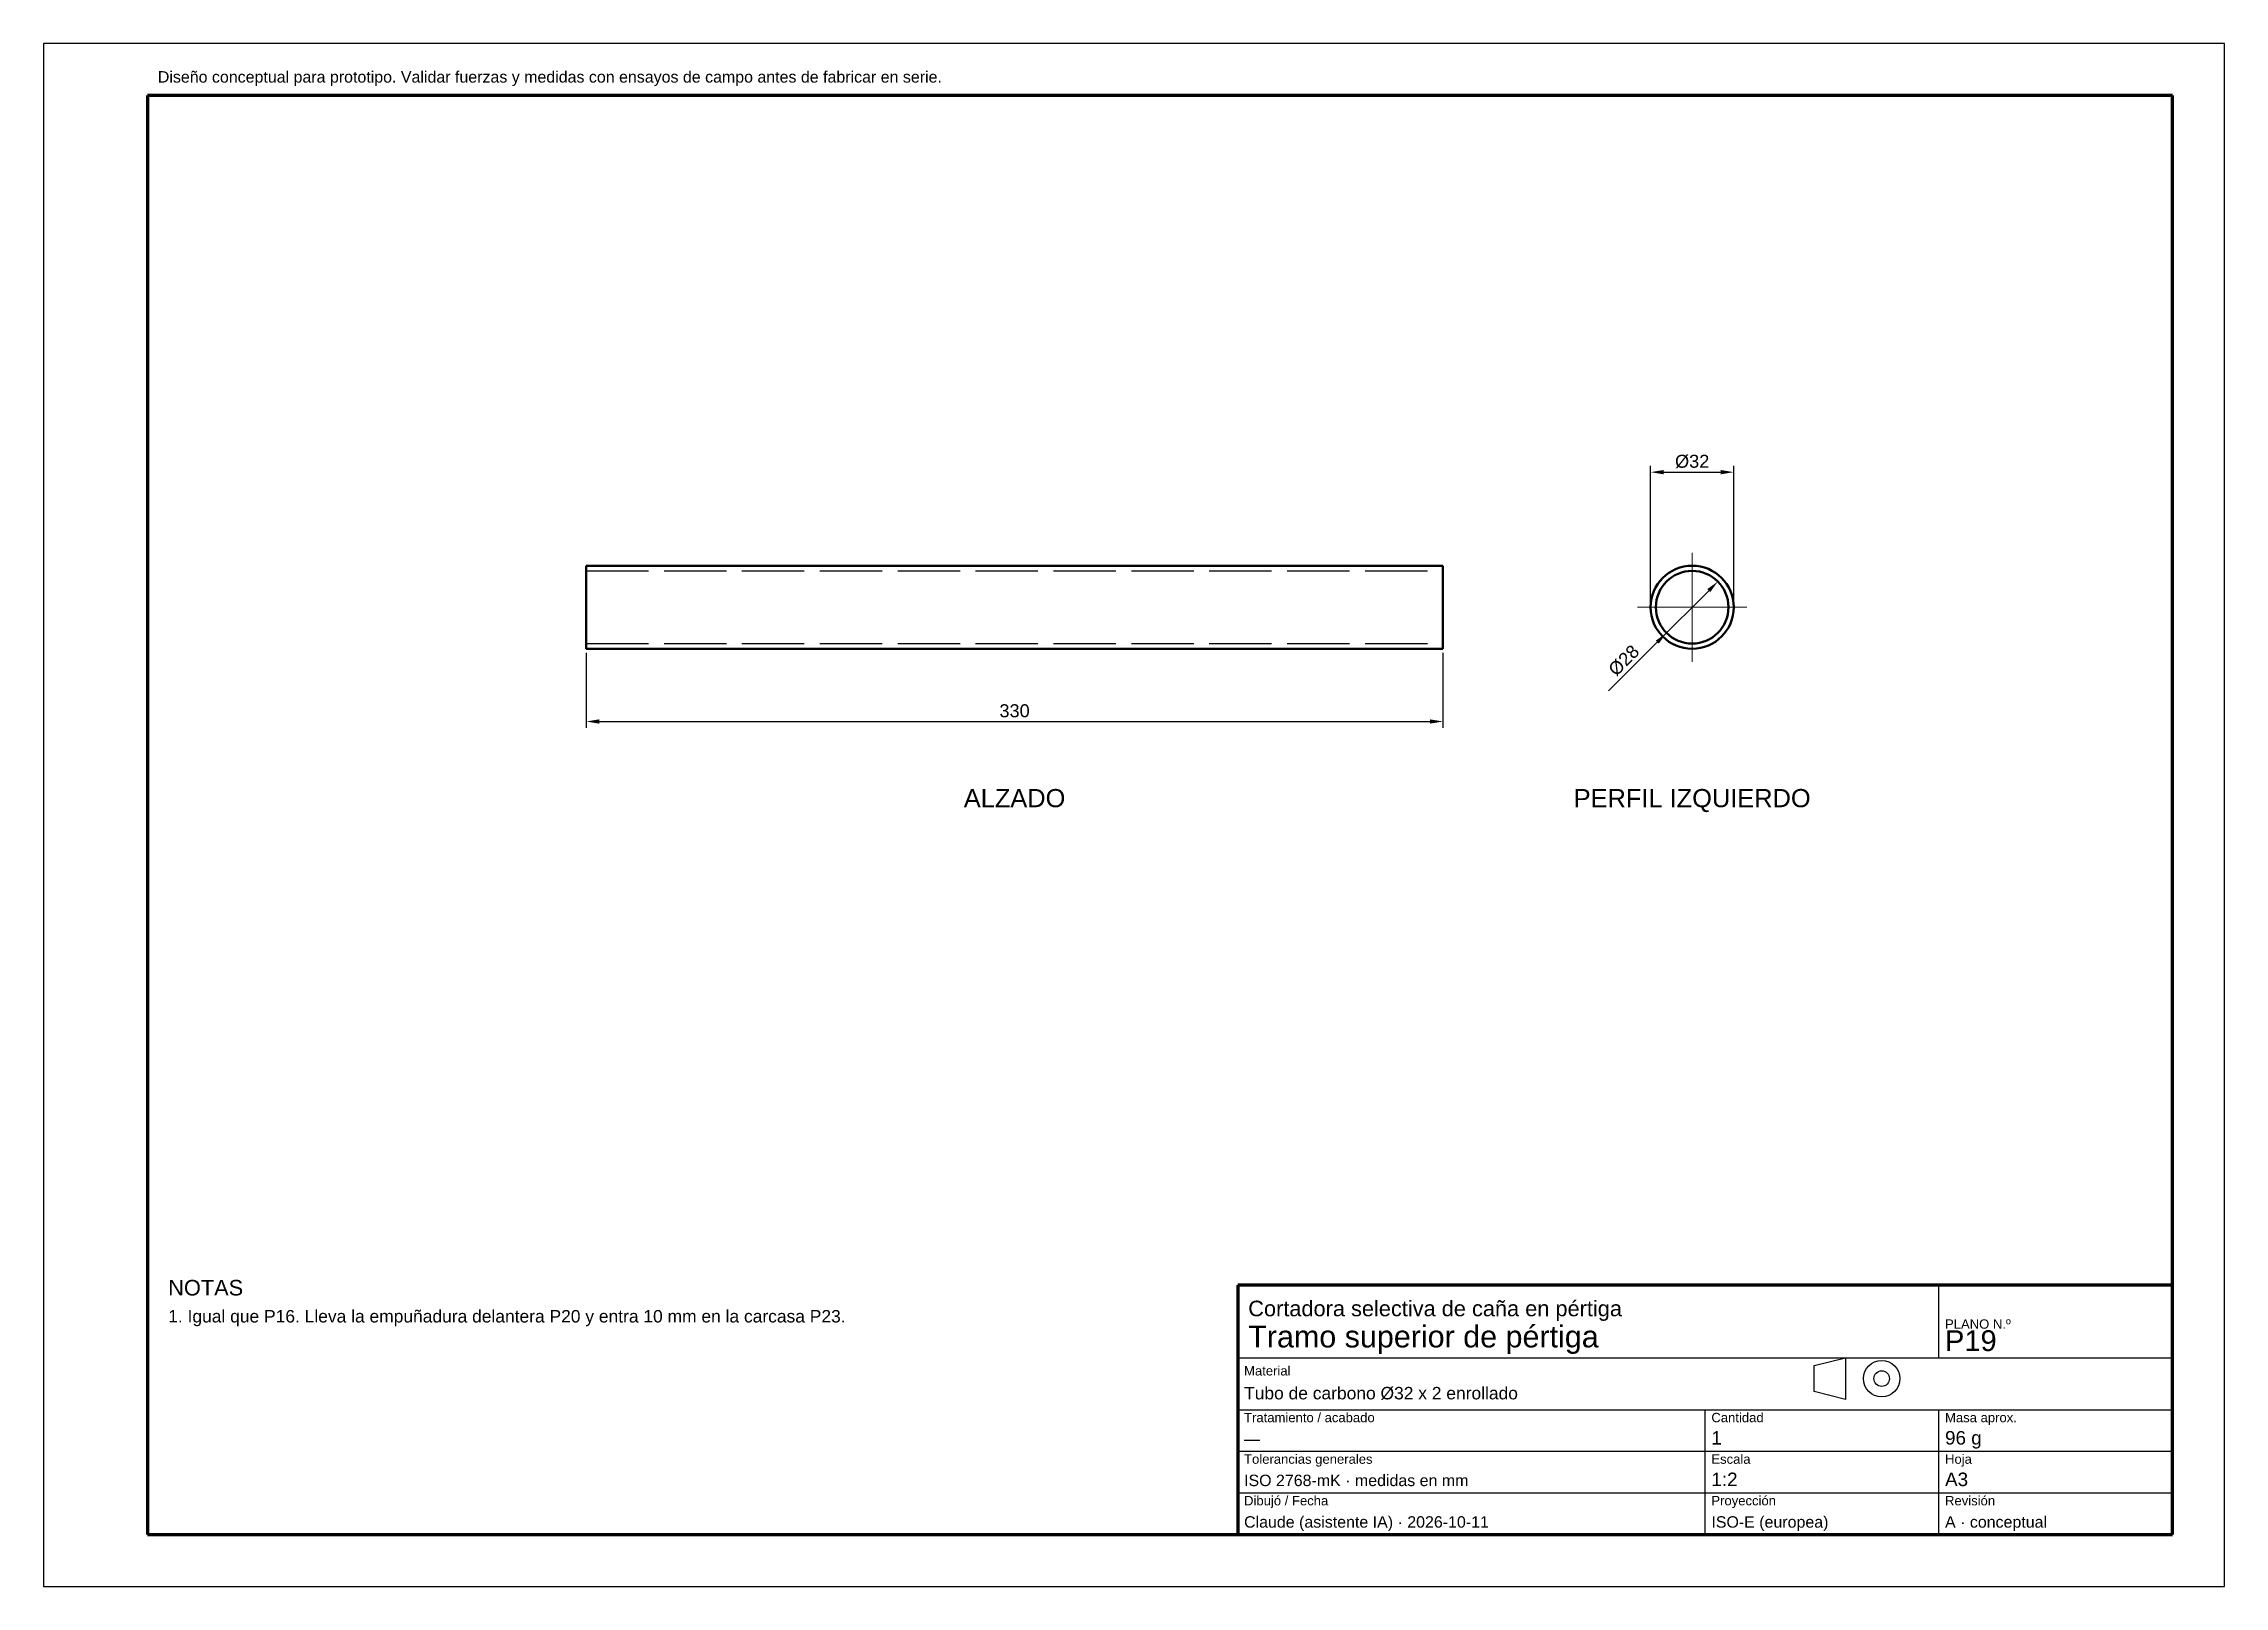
# Model space of a CAD drawing. Header units: millimetres. Extents: x 0 to 840, y 0 to 594.
import ezdxf
from ezdxf.enums import TextEntityAlignment as Align

# ---------------------------------------------------------------- set-up
doc = ezdxf.new("R2010")
doc.units = ezdxf.units.MM
doc.header["$LTSCALE"] = 2
doc.linetypes.add('ACAD_ISO02W100', pattern=[15, 12, -3])
doc.linetypes.add('ACAD_ISO04W100', pattern=[30, 24, -3, 0, -3])
for name, color, linetype, lineweight in [('COTAS', 4, 'Continuous', 18), ('EJES', 1, 'ACAD_ISO04W100', 18), ('MARCO', 7, 'Continuous', 70), ('OCULTAS', 8, 'ACAD_ISO02W100', 25), ('TEXTO', 7, 'Continuous', 25), ('VISIBLE', 7, 'Continuous', 50)]:
    doc.layers.add(name, color=color, linetype=linetype, lineweight=lineweight)
doc.styles.get("Standard").update_dxf_attribs({"font": 'arial.ttf'})
doc.dimstyles.new('ISO25', dxfattribs={"dimscale": 2, "dimtxt": 2.5, "dimasz": 2.5, "dimexe": 1.25, "dimexo": 0.8, "dimgap": 0.8, "dimtad": 1, "dimdec": 1, "dimtxsty": 'Standard', "dimcen": 2.5, "dimclrd": 4, "dimclre": 4, "dimclrt": 7, "dimazin": 3, "dimtfac": 1, "dimtmove": 0, "dimatfit": 3})

msp = doc.modelspace()

# ---------------------------------------------------------------- linework, layer by layer
at = {"layer": 'EJES'}
for p, q in [((635, 356), (635, 398)), ((614, 377), (656, 377))]:
    msp.add_line(p, q, dxfattribs=at)
at = {"layer": 'MARCO'}
for p, q in [((820, 574), (40, 574)), ((40, 574), (40, 20)), ((820, 20), (820, 574)), ((820, 116), (460, 116)), ((460, 116), (460, 20)), ((820, 20), (820, 116)), ((40, 20), (820, 20)), ((460, 20), (820, 20))]:
    msp.add_line(p, q, dxfattribs=at)
at = {"layer": 'OCULTAS'}
for p, q in [((209, 391), (539, 391)), ((209, 363), (539, 363))]:
    msp.add_line(p, q, dxfattribs=at)
for radius in [16, 14]:
    msp.add_circle((635, 377), radius, dxfattribs=at)
for points in [[(209, 361), (209, 361.4), (209, 362.58), (209, 364.49), (209, 367.02), (209, 370.06), (209, 373.44), (209, 377), (209, 380.56), (209, 383.94), (209, 386.98), (209, 389.51), (209, 391.42), (209, 392.6), (209, 393)], [(209, 363), (209, 363.35), (209, 364.39), (209, 366.05), (209, 368.27), (209, 370.93), (209, 373.88), (209, 377), (209, 380.12), (209, 383.07), (209, 385.73), (209, 387.95), (209, 389.61), (209, 390.65), (209, 391)], [(209, 391), (209, 390.65), (209, 389.61), (209, 387.95), (209, 385.73), (209, 383.07), (209, 380.12), (209, 377), (209, 373.88), (209, 370.93), (209, 368.27), (209, 366.05), (209, 364.39), (209, 363.35), (209, 363)], [(539, 361), (539, 361.4), (539, 362.58), (539, 364.49), (539, 367.02), (539, 370.06), (539, 373.44), (539, 377), (539, 380.56), (539, 383.94), (539, 386.98), (539, 389.51), (539, 391.42), (539, 392.6), (539, 393)], [(539, 363), (539, 363.35), (539, 364.39), (539, 366.05), (539, 368.27), (539, 370.93), (539, 373.88), (539, 377), (539, 380.12), (539, 383.07), (539, 385.73), (539, 387.95), (539, 389.61), (539, 390.65), (539, 391)], [(539, 391), (539, 390.65), (539, 389.61), (539, 387.95), (539, 385.73), (539, 383.07), (539, 380.12), (539, 377), (539, 373.88), (539, 370.93), (539, 368.27), (539, 366.05), (539, 364.39), (539, 363.35), (539, 363)]]:
    msp.add_open_spline(points, degree=1, dxfattribs=at)
at = {"layer": 'TEXTO'}
for p, q in [((840, 594), (0, 594)), ((0, 594), (0, 0)), ((840, 0), (840, 594)), ((730, 88), (730, 116)), ((460, 88), (820, 88)), ((682, 85), (694, 88)), ((682, 75), (682, 85)), ((694, 88), (694, 72)), ((460, 68), (820, 68)), ((640, 20), (640, 68)), ((694, 72), (682, 75)), ((730, 20), (730, 68)), ((460, 52), (820, 52)), ((460, 36), (820, 36)), ((0, 0), (840, 0))]:
    msp.add_line(p, q, dxfattribs=at)
for radius in [7, 3]:
    msp.add_circle((708, 80), radius, dxfattribs=at)
at = {"layer": 'VISIBLE'}
for p, q in [((209, 393), (539, 393)), ((209, 361), (539, 361))]:
    msp.add_line(p, q, dxfattribs=at)
for radius in [16, 14]:
    msp.add_circle((635, 377), radius, dxfattribs=at)
for points in [[(209, 393), (209, 392.6), (209, 391.42), (209, 389.51), (209, 386.98), (209, 383.94), (209, 380.56), (209, 377), (209, 373.44), (209, 370.06), (209, 367.02), (209, 364.49), (209, 362.58), (209, 361.4), (209, 361)], [(539, 393), (539, 392.6), (539, 391.42), (539, 389.51), (539, 386.98), (539, 383.94), (539, 380.56), (539, 377), (539, 373.44), (539, 370.06), (539, 367.02), (539, 364.49), (539, 362.58), (539, 361.4), (539, 361)]]:
    msp.add_open_spline(points, degree=1, dxfattribs=at)

# ---------------------------------------------------------------- texts
at = {"layer": 'TEXTO'}
for s, height, p in [('Diseño conceptual para prototipo. Validar fuerzas y medidas con ensayos de campo antes de fabricar en serie.', 4.4, (44, 579)), ('NOTAS', 6, (48, 112)), ('Cortadora selectiva de caña en pértiga', 6, (464, 104)), ('1. Igual que P16. Lleva la empuñadura delantera P20 y entra 10 mm en la carcasa P23.', 4.8, (48, 101.6)), ('Tramo superior de pértiga', 8.4, (464, 92)), ('PLANO N.º', 3.6, (732.4, 99.2)), ('P19', 8, (732.4, 90.6)), ('Material', 3.6, (462.4, 81.2)), ('Tubo de carbono Ø32 x 2 enrollado', 4.8, (462.4, 72)), ('Tratamiento / acabado', 3.6, (462.4, 63.2)), ('Cantidad', 3.6, (642.4, 63.2)), ('1', 5.2, (642.4, 54.6)), ('96 g', 5.2, (732.4, 54.6)), ('Masa aprox.', 3.6, (732.4, 63.2)), ('—', 4.4, (462.4, 54.6)), ('Tolerancias generales', 3.6, (462.4, 47.2)), ('Escala', 3.6, (642.4, 47.2)), ('Hoja', 3.6, (732.4, 47.2)), ('ISO 2768-mK · medidas en mm', 4.4, (462.4, 38.6)), ('1:2', 5.2, (642.4, 38.6)), ('A3', 5.2, (732.4, 38.6)), ('Dibujó / Fecha', 3.6, (462.4, 31.2)), ('Proyección', 3.6, (642.4, 31.2)), ('Revisión', 3.6, (732.4, 31.2)), ('Claude (asistente IA) · 2026-10-11', 4.4, (462.4, 22.6)), ('ISO-E (europea)', 4.4, (642.4, 22.6)), ('A · conceptual', 4.4, (732.4, 22.6))]:
    msp.add_text(s, height=height, dxfattribs=at).set_placement(p)
for s, p in [('ALZADO', (374, 307)), ('PERFIL IZQUIERDO', (635, 307))]:
    msp.add_text(s, height=7, dxfattribs=at).set_placement(p, align=Align.TOP_CENTER)

# ---------------------------------------------------------------- dimensions: what is measured, and where the dimension line sits
at = {"layer": 'COTAS'}
msp.add_linear_dim(base=(619, 429), p1=(619, 377), p2=(651, 377), text='%%c32', dimstyle='ISO25', dxfattribs=at).render()
msp.add_diameter_dim_2p(p1=(644.9, 386.9), p2=(625.1, 367.1), text='%%c28', dimstyle='ISO25', override={"dimtmove": 0}, dxfattribs=at).render()
msp.add_linear_dim(base=(209, 333), p1=(209, 361), p2=(539, 361), dimstyle='ISO25', dxfattribs=at).render()

doc.saveas('drawing.dxf')
